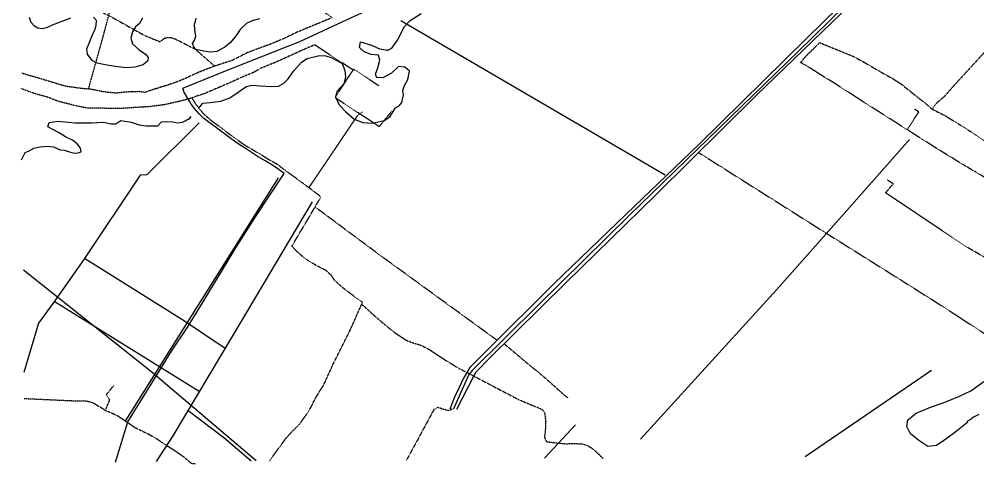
# Model space of a CAD drawing. Header units: inches. Extents: x 656613 to 663183, y 2250019 to 2254699.
# Drawn here: x 656644 to 658431, y 2250019 to 2250849 of the extents above; entities that cross this region are included whole.
import ezdxf

# ---------------------------------------------------------------- set-up
doc = ezdxf.new("R2010")
doc.units = ezdxf.units.IN
doc.header["$MEASUREMENT"] = 0
doc.linetypes.add('DASHED', pattern=[0.75, 0.5, -0.25])

msp = doc.modelspace()

# ---------------------------------------------------------------- linework, layer by layer
at = {"color": 4, "linetype": 'Continuous'}
for p, q in [((657355.46, 2250846.02), (657848.13, 2250558.52)), ((657126.36, 2250552.63), (656842.16, 2250100.3)), ((656979.54, 2250154), (656709.21, 2250322.16)), ((658109.01, 2250032.83), (658344.69, 2250194.34)), ((657622.92, 2250030.16), (657680.79, 2250092.34))]:
    msp.add_line(p, q, dxfattribs=at)
at = {"color": 7, "linetype": 'DASHED'}
for points in [[(656773.04, 2250718.84), (656801.41, 2250820.14), (656854.62, 2251021.09), (656878.76, 2251110.11), (656830.3, 2251137.03), (656782.19, 2251158.12), (656751.49, 2251171.11), (656726.41, 2251182.14), (656703.61, 2251193.72), (656678.79, 2251204.51), (656643.78, 2251217.17)], [(656645.99, 2251102.16), (656711.87, 2251066.87), (656646.22, 2250938.29), (656723.16, 2250895.62), (656810.45, 2250855.83), (656877.12, 2250818.52), (656906.54, 2250806.53), (656915.3, 2250813.78), (656923.92, 2250814.68), (656932.59, 2250812.78), (656947.96, 2250805.14), (656962.06, 2250797.74), (656971.28, 2250793.32), (657008.15, 2250761.12), (656976.1, 2250748.69), (656954.94, 2250738.71), (656936.27, 2250731.05), (656915.56, 2250724.13), (656898.63, 2250719.04), (656884.74, 2250714.51), (656878.43, 2250712.12), (656865.19, 2250713.95)], [(657068.59, 2250970.33), (657116.7, 2250934.5), (657150.94, 2250907.61), (657174.86, 2250890.45), (657195.47, 2250873.25), (657206.26, 2250866.31), (657227.09, 2250851.39), (657162.01, 2250824.47), (657135.81, 2250811.87), (657109.58, 2250801.05), (657089.63, 2250793.88), (657068.69, 2250785.94), (657051.31, 2250777.03), (657038.72, 2250770.74), (657031.13, 2250768.59), (657008.15, 2250761.12)], [(658197.11, 2250779.67), (658168.86, 2250791.1), (658135.85, 2250804.55), (658110.05, 2250779.35)], [(658468.04, 2250814.04), (658385.73, 2250724.1), (658367.28, 2250703.24), (658354, 2250692.11), (658345.81, 2250680.8), (658369.9, 2250668.73), (658397.64, 2250651.63), (658418.96, 2250637.99), (658445.44, 2250619.86)], [(657266.29, 2250753.9), (657194.67, 2250800.85), (657170.97, 2250790.58), (657119.8, 2250767.43), (657094.57, 2250757.39), (657080.74, 2250749.3), (657056.78, 2250739.53), (657037.62, 2250730.6), (657016.69, 2250721.64), (656999.04, 2250714), (656989.46, 2250709.78), (656977.34, 2250706.04), (656959.41, 2250699.67), (656940.95, 2250695.06), (656914.38, 2250689.06), (656885.23, 2250685.31), (656860.62, 2250683.91), (656835.25, 2250682.25), (656813.92, 2250682.17), (656793.08, 2250682.61), (656770.98, 2250682.77), (656748.56, 2250687.25), (656716.16, 2250695.63), (656695.96, 2250703.45), (656679.12, 2250708.01), (656665.33, 2250712.37), (656655.36, 2250716.28), (656650.25, 2250717.98), (656647.43, 2250719.46)], [(658661.23, 2250464.5), (658671.29, 2250460.26), (658639.02, 2250430.04), (658566.2, 2250483.02), (658516.81, 2250508.71), (658493.07, 2250524.57), (658476.42, 2250532.19), (658454.75, 2250546.7), (658427.63, 2250563.37), (658408.36, 2250574.4), (658355.2, 2250607.03), (658229.85, 2250686.62), (658165.62, 2250728.05), (658135.83, 2250746.38), (658111.94, 2250761.51), (658100.91, 2250767.69), (658100.65, 2250767.94), (658110.05, 2250779.35)], [(658197.11, 2250779.67), (658198.02, 2250779.61), (658219.05, 2250768.25), (658248.05, 2250751.18), (658270.62, 2250738.82), (658288.09, 2250727.66), (658306.38, 2250712.96), (658320.04, 2250702), (658334.98, 2250690.29), (658345.81, 2250680.8)], [(656648.43, 2250748.31), (656678.33, 2250739.49), (656703.6, 2250732.01), (656730.15, 2250724.04), (656753.83, 2250720.6), (656777.49, 2250718.43), (656805.01, 2250713.02), (656825.87, 2250711.31), (656838.03, 2250712.77), (656851.73, 2250713.74), (656860.87, 2250713.88), (656865.19, 2250713.95)], [(657337.77, 2250676.59), (657314.89, 2250648.29), (657232.68, 2250702.39), (657267.33, 2250755.5), (657314.35, 2250724.48)], [(656965.46, 2250701.82), (656973.56, 2250689.22), (656986.02, 2250673.66), (657002.01, 2250659.44), (657021.56, 2250645.01), (657043.69, 2250628.33), (657067.08, 2250612.19), (657088.37, 2250599.82), (657109.42, 2250586.94), (657125.83, 2250577.54), (657140.51, 2250566.09)], [(658299.03, 2250642.7), (658320.99, 2250675.85), (658313.04, 2250680.55)], [(657183.92, 2250534.31), (657274.4, 2250668.74), (657284.19, 2250675.75)], [(657910.36, 2250599.89), (658148.81, 2250449.18), (658291.85, 2250359.4), (658366.07, 2250312.52), (658447.52, 2250259.4), (658462.14, 2250249.4)], [(657110.7, 2250025.45), (657140.89, 2250066.73), (657153.61, 2250080.65), (657165.6, 2250092.52), (657178.26, 2250109.73), (657188.15, 2250125.63), (657195.52, 2250140.48), (657203.17, 2250153.55), (657210.36, 2250164.33), (657230.68, 2250208.59), (657259.92, 2250266.7), (657283.9, 2250320.66), (657264.87, 2250334.08), (657247.62, 2250347.28), (657232.15, 2250361.26), (657225.37, 2250371.06), (657215.57, 2250380.06), (657197.37, 2250389.43), (657183.77, 2250397.6), (657170.91, 2250407.05), (657160.85, 2250416.04), (657152.3, 2250425.56), (657184.4, 2250479.65), (657206.37, 2250517.32), (657174.46, 2250541.47), (657140.51, 2250566.09)], [(658543.99, 2250346.93), (658409.41, 2250424.2), (658278.06, 2250512.09), (658259.29, 2250524.76), (658259.29, 2250525.01), (658268.99, 2250537.1), (658273.74, 2250541.49), (658261.93, 2250548.68), (658261.68, 2250548.42)], [(657534.71, 2250249.71), (657312.58, 2250411.28), (657195.38, 2250498.48)], [(657282.34, 2250317.17), (657305.14, 2250296.35), (657326.02, 2250278.39), (657347.14, 2250261.69), (657365.12, 2250250.03), (657378.42, 2250244.91), (657392.21, 2250240.8), (657408.09, 2250232.66), (657420.43, 2250224.22), (657445.86, 2250208.1), (657463.57, 2250197.45), (657483.56, 2250187.09), (657574.82, 2250139.23), (657600.4, 2250128.44), (657615.24, 2250122.32), (657618.83, 2250120.6), (657623.24, 2250115.08), (657625.31, 2250098.09), (657624.58, 2250081.57), (657623.01, 2250069.1), (657626.71, 2250060.77), (657641.99, 2250058.72), (657662.35, 2250056.75), (657675.3, 2250057.21), (657692.07, 2250056.7), (657700.49, 2250054.8), (657709.58, 2250049.8), (657717.82, 2250043.27), (657724.35, 2250037.09), (657732.4, 2250029.13)], [(657547.74, 2250243.4), (657598.66, 2250200.56), (657611.28, 2250190.59), (657631.91, 2250172.88), (657647.65, 2250158.64), (657660.03, 2250147.65), (657666.73, 2250142.17)], [(656805.29, 2250121.14), (656812.51, 2250138.37), (656806.25, 2250148.18), (656820.43, 2250165.92)], [(656653.12, 2250141.2), (656747.49, 2250136.85), (656763.23, 2250137.1), (656770.35, 2250136.45), (656780.3, 2250133.81), (656792.11, 2250126.88), (656805.45, 2250118.7), (656819.01, 2250113.07), (656829, 2250107.89), (656845.96, 2250096.47), (656860.61, 2250086.53), (656868.81, 2250082.6), (656887.5, 2250073.49), (656901.62, 2250065.07), (656914.47, 2250056.12), (656926.53, 2250048.69), (656940.41, 2250039.51), (656943.49, 2250037.52), (656953.01, 2250030.3), (656957.4, 2250026.31), (656964.35, 2250020.57), (656972.54, 2250019.33)], [(657453.17, 2250122.11), (657444.08, 2250118.39), (657423.25, 2250124.56), (657417.08, 2250120.71), (657365.53, 2250025.52)]]:
    msp.add_lwpolyline(points, dxfattribs=at)
at = {"color": 7, "linetype": 'Continuous'}
for points in [[(658408.66, 2251105.91), (658259.51, 2250957.87), (658111.58, 2250812.56), (657910.68, 2250615.12), (657775.46, 2250484.74), (657640.74, 2250354.89), (657514.84, 2250230), (657483.86, 2250199.04), (657477.95, 2250188.53), (657472.01, 2250179.04), (657464.41, 2250162.67), (657455.34, 2250143.73), (657446.83, 2250121.5)], [(657459.5, 2250121.48), (657492.25, 2250184.18), (657495.94, 2250191.1), (657521.15, 2250217.14), (657663.31, 2250357.52), (657829.73, 2250520.13), (658019.11, 2250707.48), (658263.31, 2250943.71), (658416.73, 2251094.11)], [(656948.59, 2250719.84), (657028.41, 2250752.27), (657166.71, 2250807.14), (657263.09, 2250851.63), (657295.14, 2250866.38)], [(657084.26, 2250480.31), (657137.91, 2250560.59), (657121.73, 2250572.61), (657103.51, 2250583.64), (657089.59, 2250592.1), (657070.37, 2250604.66), (657051.9, 2250616.45), (657039, 2250625.41), (657024.33, 2250636.92), (657011.69, 2250645.88), (656997.78, 2250655.86), (656987.91, 2250663.53), (656979.07, 2250671.96), (656970.49, 2250681.91), (656964.69, 2250690.32), (656961.42, 2250695.66), (656957.89, 2250700.76), (656953.86, 2250707.89), (656951.6, 2250711.96), (656948.59, 2250719.84)], [(656979.7, 2250310.37), (657049.5, 2250425.52), (657084.26, 2250480.31)], [(656651.62, 2250381.06), (656891.61, 2250190.03), (657085.63, 2250025.45)], [(656823.16, 2250022.27), (656846.28, 2250097.79), (656887.95, 2250164.95), (656927.57, 2250229.59), (656956.69, 2250273), (656979.7, 2250310.37)]]:
    msp.add_lwpolyline(points, dxfattribs=at)
at = {"color": 4, "linetype": 'Continuous'}
for points in [[(658413.01, 2251099.08), (658095.23, 2250787.92), (657781.33, 2250483.06), (657610.95, 2250314.55), (657488.28, 2250193.26), (657481.57, 2250184.78), (657453.17, 2250122.11)], [(656979.11, 2250655.1), (656881.55, 2250558.51), (656869.12, 2250557.81), (656764.36, 2250400.75), (656708.32, 2250320.9), (656680.03, 2250281.6), (656652.38, 2250189.99)], [(657801.84, 2250065.3), (658055.31, 2250343.78), (658186.94, 2250491.63), (658303.32, 2250624.54)], [(657189.7, 2250508), (657041.61, 2250258.24), (656930.49, 2250071.61), (656899.3, 2250023.89)], [(656765.7, 2250402.77), (656951.98, 2250286.32), (657027.92, 2250235.25)], [(656958.73, 2250119.04), (657025.29, 2250068.25), (657075.99, 2250024.88)]]:
    msp.add_lwpolyline(points, dxfattribs=at)
at = {"color": 1, "linetype": 'Continuous'}
for points in [[(656978.98, 2250682.44), (656986.29, 2250692.07), (656999.99, 2250693.29), (657019.76, 2250695.61), (657036.42, 2250701.68), (657051.73, 2250712.82), (657060.51, 2250718.78), (657067.3, 2250722.94), (657077.67, 2250725.88), (657093.69, 2250724.34), (657114.29, 2250722.86), (657127.49, 2250723.82), (657137.3, 2250729.29), (657145.55, 2250737.27), (657155.71, 2250752.14), (657169.91, 2250768.58), (657180.46, 2250775.58), (657203.48, 2250780.99), (657215.43, 2250780.41), (657225.14, 2250777.25), (657237.18, 2250771.08), (657245.65, 2250766.13), (657250.95, 2250753.02), (657252.42, 2250741.37), (657248.83, 2250728.12), (657236.61, 2250714.5), (657233.75, 2250703.55), (657240.6, 2250689.18), (657253.02, 2250675.67), (657267.98, 2250662.18), (657284.34, 2250655.82), (657301.64, 2250654.55), (657323.91, 2250659.45), (657334.97, 2250666.46), (657345.35, 2250683.35), (657351.9, 2250686.75), (657357.12, 2250693.42), (657360.19, 2250707.42), (657359.05, 2250714.76), (657361.18, 2250723.92), (657368.08, 2250736.46), (657371.12, 2250751.72), (657362.86, 2250759.47), (657350.91, 2250760.31), (657337.65, 2250748.19), (657323.05, 2250740.11), (657310.62, 2250739.43), (657308.22, 2250745.99), (657312.33, 2250758.23), (657315.91, 2250771.98), (657313.72, 2250781.59), (657300.23, 2250782.91), (657287.2, 2250787.54), (657278.42, 2250795.79), (657280.02, 2250806.72), (657300.7, 2250800.17), (657315.55, 2250793.54), (657327.52, 2250791.43), (657330.08, 2250790.45), (657338.65, 2250794.38), (657349.31, 2250809.76), (657361.85, 2250834.81), (657372.58, 2250846.38), (657392.94, 2250859.11)], [(656739.29, 2250850.33), (656718.08, 2250842.66), (656705.21, 2250837.65), (656694.89, 2250832.43), (656686.54, 2250830.53), (656678.65, 2250831.69), (656678.65, 2250831.69), (656672.49, 2250835.4), (656666.02, 2250842.41), (656663.07, 2250851.75)], [(656873.38, 2250850.51), (656867.96, 2250840.54), (656860.45, 2250834.09), (656854.76, 2250825.38), (656851.66, 2250813.15), (656854.89, 2250802.8), (656867.52, 2250791.57), (656879.09, 2250783.62), (656884.28, 2250777.1), (656883.87, 2250771.26), (656875.11, 2250763.52), (656859.44, 2250758.98), (656843.2, 2250757.98), (656823.1, 2250760.22), (656804.25, 2250763.5), (656788.95, 2250766.83), (656779.73, 2250771.77), (656770.9, 2250783.31), (656770.22, 2250793.19), (656775.32, 2250806.97), (656779.96, 2250817.94), (656784.61, 2250828.67), (656787.51, 2250836.83), (656788.12, 2250845.97), (656782.17, 2250852.48)], [(657091.84, 2250849.14), (657080.2, 2250846.43), (657068.35, 2250841.18), (657055.85, 2250829.33), (657048.16, 2250818.31), (657037.72, 2250804.96), (657027.2, 2250796.44), (657012.35, 2250788.1), (657000.68, 2250787.42), (656988.2, 2250789.27), (656972.92, 2250792.09), (656969.28, 2250797.11), (656966.63, 2250803.42), (656970.33, 2250809.81), (656973.26, 2250816.71), (656971.53, 2250829.11), (656970.59, 2250839.5), (656972.53, 2250844.86), (656973.71, 2250850.45)], [(656648.03, 2250586.37), (656655.14, 2250600.24), (656660.94, 2250602.6), (656671.01, 2250607.82), (656682.65, 2250610.28), (656695.32, 2250611.98), (656708.05, 2250610.39), (656720.32, 2250605.24), (656727.7, 2250604.59), (656737.41, 2250601.18), (656746.33, 2250599.03), (656753.7, 2250599.13), (656759.25, 2250600.99), (656758.11, 2250608.33), (656751.88, 2250616.1), (656743.13, 2250623.08), (656730.33, 2250629.24), (656717.24, 2250637.42), (656706.23, 2250642.84), (656697.5, 2250648.04), (656699.66, 2250655.68), (656716.12, 2250658.71), (656748.17, 2250655.63), (656778.91, 2250655.06), (656800.97, 2250656.9), (656815.26, 2250653.3), (656824.14, 2250653.43), (656833.18, 2250659.91), (656852.28, 2250656.38), (656867.6, 2250651.78), (656880.59, 2250649.69), (656892.52, 2250649.86), (656902.17, 2250650), (656909.17, 2250656.96), (656918.29, 2250658.1), (656930.24, 2250657.26), (656939.16, 2250655.36), (656948.29, 2250656.51), (656953.07, 2250658.86), (656956.09, 2250660.94), (656959.12, 2250662), (656961.62, 2250664.06), (656964.71, 2250667.22)], [(658412.21, 2250097.29), (658390.65, 2250079.68), (658371.33, 2250065.41), (658353.75, 2250053.45), (658337.51, 2250051.93), (658320.81, 2250063.11), (658305.35, 2250075.57), (658298.26, 2250088.92), (658300.58, 2250101.66), (658315.87, 2250114.09), (658339.59, 2250123.86), (658369.64, 2250134.48), (658396.9, 2250145.58), (658418.07, 2250155.3), (658441.91, 2250173.2)], [(658433.05, 2250111.58), (658422.98, 2250106.09), (658416.45, 2250101.42), (658410.67, 2250098.03), (658410.67, 2250098.03)]]:
    msp.add_lwpolyline(points, dxfattribs=at)

doc.saveas('drawing.dxf')
